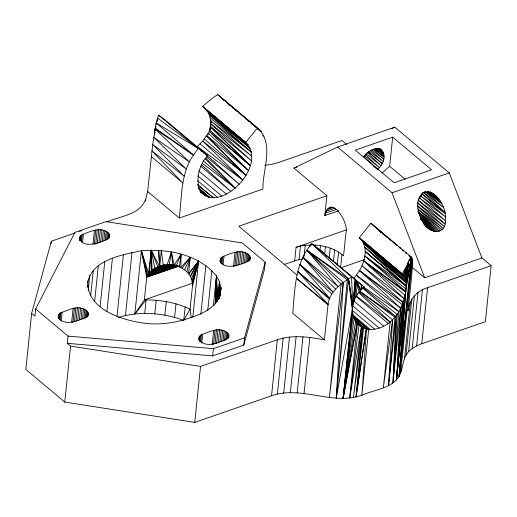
<?xml version="1.0" encoding="UTF-8"?>
<svg xmlns="http://www.w3.org/2000/svg" width="517" height="517" viewBox="0 0 517 517"><rect width="100%" height="100%" fill="white"/><g stroke="black" fill="none" stroke-linecap="round" stroke-linejoin="round"><path stroke-width="0.78" d="M157.388 120.991L157.388 118.574L157.142 120.978M215.408 303.434L216.416 300.009L216.442 276.059C198.851 254.215 167.986 248.677 141.374 250.764C121.986 254.952 92.614 259.327 87.664 282.489M219.447 298.219L219.473 281.733L216.442 276.059L213.379 305.663M400.649 372.789L412.372 259.34L399.092 376.466L405.974 288.977C406.407 283.846 406.795 277.429 402.297 273.868L359.237 237.736L370.941 223.208L411.325 257.078C414.311 262.694 411.506 269.784 411.681 275.832L408.068 310.827C409.025 299.711 416.973 290.703 427.585 287.717L491.15 265.686L485.366 321.677L421.801 343.708C416.954 345.485 412.308 347.935 408.637 351.625C403.266 357.35 403.15 365.732 400.649 372.789C394.904 388.429 374.793 389.327 361.887 395.24C332.16 405.793 301.262 385.236 271.535 395.789L194.76 422.402L64.767 402.077L25.85 369.422L31.634 313.431L51.351 241.219L74.913 233.057M219.311 298.387L219.473 281.733L220.869 287.504L220.378 295.569L220.604 293.21C217.857 304.92 206.638 311.822 196.046 315.622C180.556 321.897 163.805 325.115 147.087 323.513C124.08 320.973 86.165 310.142 87.825 280.893M157.349 120.926L157.388 118.574M216.416 300.009L218.691 299.214L216.416 300.009L217.702 298.283L216.442 276.059L215.919 301.34L217.431 300.816L215.886 301.437M191.174 317.444L190.082 309.05L192.414 286.476C194.133 262.513 155.171 257.13 146.692 277.325L144.359 299.905L134.84 313.981L125.469 315.48L118.296 317.483M218.588 298.374L217.069 298.884L216.442 276.059L215.822 301.657L217.353 301.159M210.148 129.896L210.212 127.479L209.96 129.87M219.473 281.733L218.872 298.432L217.702 298.283L219.473 281.733L218.329 298.122M215.447 303.266L216.442 276.059L216.998 298.981L219.286 298.212M215.188 303.931L216.442 276.059M79.566 237.665C81.938 249.007 99.587 243.074 105.765 239.875C109.701 239.242 111.071 233.988 107.303 232.055C99.93 226.95 90.637 231.325 83.405 234.162C80.749 234.867 78.914 237.361 79.359 240.159M88.323 313.567L87.425 316.12L84.445 317.961C77.214 320.798 67.921 325.18 60.554 320.068C56.78 318.142 58.15 312.888 62.085 312.255C68.819 310.013 76.322 305.747 83.547 308.843C86.449 309.838 89.363 312.611 88.077 315.971M220.145 259.644C222.517 270.979 240.166 265.053 246.344 261.848C250.28 261.221 251.65 255.96 247.876 254.034C240.508 248.923 231.215 253.304 223.984 256.141L221.005 257.983L219.983 261.24M228.902 335.546L228.003 338.092L225.024 339.94C217.793 342.777 208.5 347.153 201.126 342.047C197.358 340.115 198.728 334.861 202.664 334.228C209.398 331.992 216.901 327.726 224.126 330.815C227.028 331.817 229.942 334.589 228.656 337.944M354.242 300.306L355.282 280.007L360.452 291.077L357.027 281.371L311.79 243.714C294.858 262.765 294.884 289.43 292.784 313.289L324.405 339.824L328.024 304.83C329.374 291.594 341.033 283.374 351.547 277.073L352.71 305.056L348.548 278.98L311.79 243.714L321.251 250.9L364.311 287.032C348.936 297.947 346.881 325.296 368.679 329.503C390.522 330.408 404.682 308.752 405.974 288.977L411.403 257.188L399.092 376.466L405.78 290.405M328.024 304.83L296.403 278.295L328.082 304.293L297.611 271.406L329.691 298.277L299.821 264.329L333.097 292.183L302.975 257.24L338.124 286.67L306.995 250.312L343.262 282.502L336.224 398.258L352.206 309.987L343.068 398.407L357.447 323.254L349.731 397.948L361.441 326.809L357.77 323.707M353.783 278.295L356.362 275.206L400.714 308.229L396.507 379.885L404.126 298.729L363.781 260.846L405.651 291.394L364.886 256.044L406.188 286.185L365.241 251.462L406.2 285.843L411.325 257.078L410.698 256.568L406.317 266.662L404.029 275.677L404.565 269.803L403.719 275.199L359.237 237.736C368.938 246.086 365.164 260.982 359.457 270.565L400.714 308.229L392.959 382.961L396.119 315.913L388.532 385.624L392.597 319.965L359.231 292.157M164.768 264.969L163.249 265.499L161.343 250.59L159.701 266.455L158.706 250.493L159.501 266.507L151.242 250.202L149.413 272.343L172.284 264.445M220.236 295.769L220.804 288.874L220.223 295.117M404.985 295.155L363.781 260.846L405.548 292.137L396.507 379.885L403.027 302.38L359.457 270.565L356.362 275.206L398.924 311.712L392.959 382.961L397.23 314.433L362.921 287.504M208.034 134.75C212.241 125.049 211.815 113.21 202.658 106.353L211.285 98.999L217.67 94.598L257.427 127.957C275.018 143.345 262.397 169.822 262.927 189.041L179.27 218.038L147.642 191.503L152.715 144.547L156.218 122.956L158.512 115.104L164.671 119.517L207.731 155.649C193.112 170.416 192.88 205.436 221.864 196.092C240.444 189.468 262.513 160.457 245.717 142.485L202.658 106.353M220.281 295.078L220.804 288.874M220.19 295.207L220.869 287.504L219.803 296.719M154.622 134.478L154.841 132.074M154.99 130.471L155.216 128.067L193.481 155.061C180.485 173.395 182.01 196.835 179.27 218.038M353.092 303.395L355.282 280.007L359.283 292.396M388.532 385.624L395.033 317.36L359.664 291.42M405.477 278.54L361.784 240.263L404.184 275.916L408.553 261.512L405.477 278.54L363.664 243.455L406.084 281.901L364.828 247.223L406.2 285.843L408.553 261.512L411.325 257.078M155.753 127.777L155.908 126.167M156.063 124.558L156.218 122.956L198.269 148.463L207.731 155.649L203.763 152.948M220.119 295.091L220.869 287.504M352.872 304.339L355.282 280.007L357.034 295.381M404.927 295.381L396.507 379.885L402.245 304.578L359.457 270.565M35.673 308.966L68.011 336.102L67.262 343.327L212.668 355.877L243.798 345.091L264.465 269.402L265.215 262.177L242.279 242.932L106.024 221.631L74.894 232.424L35.673 308.966L34.93 316.191L31.634 313.431M51.105 243.623L51.351 241.219M58.221 318.097L58.55 314.898M58.686 318.097L59.1 314.097M59.229 319.784L59.888 313.38M60.153 319.958L60.896 312.759M61.174 321.057L62.085 312.255M79.54 240.011L79.87 236.805M79.928 240.812L80.426 236.01M71.689 322.039L73.091 308.436M80.633 240.89L81.214 235.287M64.767 402.077L70.558 346.086L67.262 343.327M72.949 322.466L74.442 308.061M81.473 241.872L82.216 234.666M82.5 242.964L83.405 234.162M74.5 321.432L75.902 307.828M76.038 321.348L77.447 307.744M77.699 320.605L79.023 307.802M79.353 320.017L80.594 308.009M80.956 319.564L82.113 308.358M82.552 318.446L83.547 308.843M83.851 319.047L84.846 309.444M87.166 287.29L87.412 284.893M85.15 318.149L85.977 310.148M88.187 290.606L89.758 275.406M93.008 243.953L94.417 230.349M86.255 317.335L86.914 310.93M94.268 244.379L95.761 229.975M87.05 317.38L87.631 311.783M87.774 315.868L88.103 312.669M95.735 244.14L97.222 229.742M90.643 295.892L93.293 270.288M97.358 243.255L98.766 229.651M99.018 242.518L100.343 229.71M100.673 241.924L101.914 229.923M94.617 301.689L98.34 265.68M102.282 241.471L103.439 230.272M103.872 240.353L104.867 230.75M105.255 240.153L106.166 231.351M106.476 240.056L107.303 232.055M100.13 306.523L104.764 261.705M107.575 239.242L108.24 232.844M108.46 238.492L108.951 233.69M109.093 237.781L109.43 234.576M109.397 237.878L109.643 235.481M106.929 311.292L112.383 258.481M117.023 316.281L123.395 254.661M125.469 315.48L132.003 252.264M145.271 201.203L147.642 191.503M182.992 320.204C167.702 314.414 151.093 312.442 134.84 313.981L141.374 250.764L148.56 273.286L173.764 264.904M154.551 134.459L154.803 132.061M154.964 130.465L155.216 128.067M144.708 313.418L146.111 299.873C161.181 299.918 176.342 302.736 190.082 309.05L183.755 320.462L185.157 306.917M154.809 313.806L156.212 300.261M164.865 315.144L166.267 301.598M174.604 317.38L176 303.834M192.815 317.108L198.606 261.091L188.576 273.777L190.288 257.246L180.821 267.379L181.137 254.164L174.074 265.24L171.398 251.928L167.075 264.943L168.594 264.413M200.822 314.407L205.863 265.596M198.799 340.076L199.129 336.877M199.265 340.076L199.678 336.076M199.808 341.756L200.467 335.352M200.725 341.937L201.475 334.732M201.753 343.029L202.664 334.228M194.76 422.402L200.544 366.404L277.319 339.798C292.564 334.499 308.953 337.006 324.405 339.824M207.731 310.639L211.867 270.63M220.119 261.983L220.449 258.784M220.507 262.785L221.005 257.983M212.183 344.82L213.67 330.415M221.127 263.67L221.793 257.266M213.527 344.445L215.014 330.04M222.052 263.844L222.795 256.645M212.668 355.877L213.411 348.652L244.547 337.866L265.215 262.177M223.073 264.943L223.984 256.141M215.072 343.411L216.481 329.807M216.617 343.32L218.025 329.717M218.277 342.584L219.602 329.781M219.932 341.989L221.173 329.988M221.535 341.537L222.691 330.337M223.047 341.22L224.126 330.815M224.514 340.218L225.425 331.416M225.729 340.121L226.556 332.121M233.503 266.727L234.989 252.322M226.834 339.314L227.493 332.909M234.847 266.352L236.34 251.947M227.713 338.557L228.21 333.756M228.352 337.847L228.682 334.641M236.398 265.318L237.801 251.714M237.936 265.234L239.345 251.63M239.597 264.491L240.922 251.689M241.252 263.903L242.492 251.895M242.854 263.45L244.018 252.244M244.373 263.134L245.446 252.729M245.833 262.132L246.745 253.33M247.055 262.035L247.876 254.034M248.154 261.221L248.819 254.816M249.032 260.471L249.53 255.669M249.588 260.555L250.002 256.555M249.892 260.658L250.222 257.453M243.798 345.091L244.547 337.866M271.535 395.789L277.319 339.798M277.364 394.148L283.148 338.157M284.182 264.504L294.677 260.865L296.073 247.32L346.267 229.923M283.691 393.082L289.475 337.09M294.677 260.865L299.046 259.631L300.448 246.086L305.192 245.291L311.654 244.974M304.035 256.445L305.192 245.291M290.354 392.623L296.138 336.625M310.026 246.538L310.187 244.942M297.191 392.771L302.981 336.78M315.157 246.648L315.318 245.058C325.477 245.846 335.869 248.923 343.572 255.85L345.905 233.277C349.408 222.788 330.453 192.738 324.825 215.583L338.564 210.826M304.041 393.534L309.825 337.543M319.958 250.409L320.456 245.627M324.825 215.583L326.88 195.717L293.96 168.096L337.549 147.015L394.794 127.176L449.279 172.898L481.909 257.931L491.15 265.686M324.728 253.815L325.471 246.641M329.167 258.435L330.24 248.076M333.413 261.848L334.648 249.892M337.265 264.801L338.583 252.05M340.638 267.237L341.95 254.493M352.853 315.7L368.679 329.503L361.887 395.24L366.482 329.07L356.058 396.882L362.675 327.513L355.418 321.128M381.837 173.201L389.656 166.28L392.668 137.141L355.244 150.111L394.161 182.772L431.592 169.796L392.668 137.141M358.643 292.661L390.135 322.065L383.343 387.802L392.597 319.965M404.494 358.72L410.278 302.723M406.052 355.043L411.836 299.052M408.637 351.625L414.421 295.634M412.185 348.548L417.969 292.557M416.612 345.886L422.395 289.895M421.801 343.708L427.585 287.717M220.352 295.595L220.604 293.21M355.735 321.71L356.963 322.75L343.068 398.407L352.387 312.494M361.784 240.263L404.792 276.834L408.553 261.512L406.2 283.135L364.828 247.223M399.092 376.466L412.023 258.086M148.56 273.286L151.242 250.202L157.963 267.063L164.031 264.982L157.963 267.063M343.262 282.502L329.381 397.495L341.104 284.046L306.995 250.312L348.548 278.98L352.4 306.439M355.69 321.025L343.068 398.407L353.079 315.551M349.731 397.948L359.076 324.967L357.241 323.429M408.553 261.512L405.968 280.718L363.664 243.455M343.068 398.407L354.184 318.375M179.393 266.675L181.137 254.164L176.278 265.648M169.253 264.833L171.398 251.928L172.833 265.014M406.2 285.843L411.403 257.188M186.883 271.742L190.288 257.246L182.23 268.071M192.414 286.476L198.606 261.091L188.757 273.997M211.104 120.997L210.716 122.555L211.279 121.043M192.44 283.956L198.606 261.091L190.224 276.362M422.428 192.531L421.058 196.156L418.324 200.299L445.163 224.048C443.36 234.395 430.39 232.87 425.485 225.793L427.3 227.312L423.417 223.35M192.175 281.817L198.606 261.091L190.372 276.634M192.059 281.319L198.606 261.091L191.406 279.025M205.055 153.581L197.261 146.582L202.729 141.044L245.943 175.315L206.787 135.557L248.438 170.487L209.062 131.06L250.267 165.595L210.419 126.458L211.175 124.177M210.419 126.458L251.372 160.793L210.749 123.925L211.272 122.419M145.432 199.601C139.726 215.182 119.705 216.119 106.845 221.987M184.692 269.751L190.288 257.246M402.297 273.868L406.317 266.662L404.184 275.916L359.237 237.736M197.261 146.582L242.841 179.955L202.729 141.044L208.17 133.147L248.438 170.487M151.261 156.509L182.882 183.044L151.895 150.893L184.091 176.155L152.715 144.547L186.301 169.078L153.756 137.302L189.455 161.989L155.068 128.972L193.481 155.061L198.269 148.463L158.512 115.104M134.84 313.981L146.111 299.873L144.359 299.905L192.324 283.277M210.749 123.925L251.721 156.212L210.684 120.9L251.307 151.972L209.198 114.942L250.144 148.205L206.703 110.522L248.263 145.012L205.495 109.106L245.717 142.485L257.427 127.957L217.67 94.598M364 156.729C377.378 139.041 393.094 154.661 377.701 169.479L373.3 165.957M391.886 128.584L394.794 127.176M164.749 265.034L154.88 268.459L151.242 250.202L152.114 270.113L168.012 264.471M175.748 264.878L147.694 274.508L141.374 250.764L147.112 275.664L175.864 265.492M217.069 298.884L218.581 298.354M79.476 231.474L81.757 230.685M293.96 168.096L297.01 167.036M326.88 195.717L238.815 226.239L296.887 274.966M329.342 207.64L330.867 207.117M327.978 208.435L331.798 207.117M168.6 264.51L151.824 270.326L169.33 264.523M326.815 209.669L332.922 207.55M171.954 264.659L149.245 272.53L172.18 265.04M325.891 211.298L335.048 208.125M325.219 213.288L336.67 209.32M146.692 277.325L179.237 266.042M337.549 147.015L392.041 192.738L449.279 172.898M340.884 267.774L364.414 259.618M412.476 267.535L424.664 277.771L481.909 257.931M152.114 270.113L168.839 264.336M178.792 265.951L146.75 276.918L141.374 250.764M169.673 264.575L151.294 270.708L151.242 250.202M147.041 275.858L177.454 265.77M147.112 275.664L177.764 265.564M296.073 247.32L300.448 246.086M299.046 259.631L303.001 258.965M264.756 165.343L272.562 164.173L278.392 162.532L341.957 140.501L346.888 144.637M313.121 245.006L315.318 245.058M68.011 336.102L213.411 348.652M70.558 346.086L200.544 366.404M417.258 202.625L445.163 224.048C447.955 211.253 439.547 190.611 424.27 192.221C412.947 198.864 418.266 215.99 424.631 224.372L423.404 223.37M363.968 287.342L398.924 311.712M359.813 291.22L395.654 316.527L362.417 287.866M262.688 135.215L263.993 136.152M368.976 151.119L383.084 161.317L370.573 150.337M200.564 150.447L201.869 151.391M203.168 152.341L207.731 155.649M306.995 250.312L347.346 279.749L336.224 398.258L348.548 278.98L352.206 308.966M425.536 191.633L441.77 203.64L427.158 191.335M375.051 148.476L383.976 155.094L377.016 148.741M157.53 118.038L198.269 148.463M418.324 200.299L445.719 220.927L419.817 198.282L445.77 217.043L421.058 196.156L445.266 213.534L422.008 193.978L445.118 212.493L423.236 192.35M417.781 211.414L442.016 229.632L418.266 209.702M423.281 192.285L443.657 207.64L424.767 191.296M202.509 163.495L235.216 188.149L205.953 158.208M371.768 150.059L383.724 159.152L373.177 149.381M417.852 208.971L443.198 228.294L417.18 205.844M257.989 129.172L261.163 131.602L257.479 128.475M417.271 205.688L444.284 226.465L417.225 202.67M356.478 296.047L390.135 322.065M364.311 287.032L357.027 281.371L360.814 290.664L361.364 284.738L361.803 289.546M404.126 298.729L361.958 265.732L403.027 302.38M379.316 148.65L380.538 149.613M420.689 218.174L437.737 231.661L420.224 216.668M364.433 155.733L379.407 167.637L365.338 154.525M429.795 191.833L438.907 199.155L430.958 192.324M419.332 215.331L439.263 231.299L418.479 212.959M364.886 256.044L405.974 288.977M365.997 153.633L380.9 165.627L367.096 152.276M197.552 185.002L213.153 197.617L197.74 184.679M198.554 188.531L209.23 197.158L198.366 187.665M353.163 316.973L368.679 329.503M198.67 188.582L209.23 197.158L198.728 188.362M432.626 193.274L436.232 196.214L432.664 193.209M374.23 149.103L384.021 157.052L374.728 149.29M251.249 123.537L252.49 124.545M254.351 126.058L255.585 127.066M257.447 128.578L261.163 131.602L257.453 128.513M418.24 212.267L440.678 230.64M420.819 219.486L422.046 220.488L420.87 219.441M427.236 191.316L441.486 203.039L428.438 191.309M381.843 150.544L379.4 148.521L381.843 150.544L380.047 149.038M430.157 191.839L431.385 192.854M210.167 117.863L251.307 151.972M355.728 321.729L356.963 322.75M422.635 221.806L434.215 231.409L421.698 220.352M423.559 223.544L432.147 230.672L423.694 223.35M199.581 190.773L205.74 195.885M379.265 148.78L382.871 151.785L379.316 148.728M378.134 148.773L383.588 153.316L378.328 148.644M229.031 104.861L230.265 105.888M232.12 107.433L233.354 108.46M235.209 110.005L236.443 111.032M238.298 112.577L239.533 113.604M245.097 118.231L246.331 119.259M248.186 120.804L249.42 121.831M251.275 123.376L252.509 124.403M254.364 125.948L255.598 126.975M432.458 193.132L433.692 194.166L432.464 193.119M424.974 225.296L429.84 229.361L425.013 225.25M375.891 227.9L377.74 229.412M378.961 230.433L384.474 235.048M385.695 236.069L387.537 237.607M388.758 238.628L390.594 240.166M392.435 241.704L394.271 243.236M395.492 244.263L397.334 245.801M399.169 247.333L400.391 248.36M402.226 249.892L403.454 250.919M405.289 252.458L406.517 253.479M204.719 108.182L245.717 142.485M357.732 323.713L361.441 326.809L353.492 397.314L362.675 327.513L355.341 321.367M389.656 166.28L405.102 179.244M420.799 218.937L436.025 231.706M208.37 113.184L250.144 148.205M206.826 157.084L239.235 184.278L206.257 154.661M200.68 166.112L230.899 191.471L201.423 164.619M356.129 296.551L388.202 323.455M198.657 170.856L226.407 194.14M354.106 301.295L383.711 326.13M197.817 175.909L221.864 196.092M352.032 305.308L379.168 328.075M197.675 180.698L217.405 197.261M351.896 310.103L374.709 329.251M352.575 314.601L370.456 329.607M365.241 251.462L406.2 286.017M200.098 143.868L242.841 179.955M353.88 318.685L366.094 328.993L356.058 396.882L363.554 328.017L355.153 320.682M394.245 242.99L370.941 223.208L374.676 226.853M395.473 244.03L397.308 245.594M399.15 247.158L400.378 248.199M402.213 249.756L403.441 250.797M405.283 252.361L406.504 253.401M220.236 96.821L242.835 116.028M243.979 117.004L249.556 121.741M250.726 122.736L252.606 124.332M253.828 125.373L255.663 126.93M376.137 148.385L383.976 155.094M203.504 161.026L235.216 188.149L205.191 158.881M379.31 148.722L382.871 151.785M381.365 232.618L378.935 230.517L380.764 232.133M382.58 233.665L384.402 235.235M156.218 122.956L193.481 155.061M378.282 148.689L383.588 153.316M209.508 130.013L250.267 165.595L210.354 126.962M204.389 139.034L245.943 175.315L206.47 136.113M297.611 271.406L329.303 299.091M363.638 156.593L377.701 169.479M299.821 264.329L331.72 293.986M327.041 256.419L321.251 250.9L324.075 253.744M302.975 257.24L335.539 288.958M221.27 97.713L223.725 100.246M392.041 192.738L424.664 277.771M355.282 280.007L355.825 297.269M171.573 264.329L170.054 264.878L171.579 264.349M167.954 264.497L166.442 265.034L167.954 264.51M164.781 264.904L162.512 265.699L164.781 264.911M382.134 163.501L368.485 152.127L382.134 163.501M410.188 256.548L408.966 255.527L410.188 256.529M202.787 193.843L200.318 191.768L202.787 193.843"/></g></svg>
